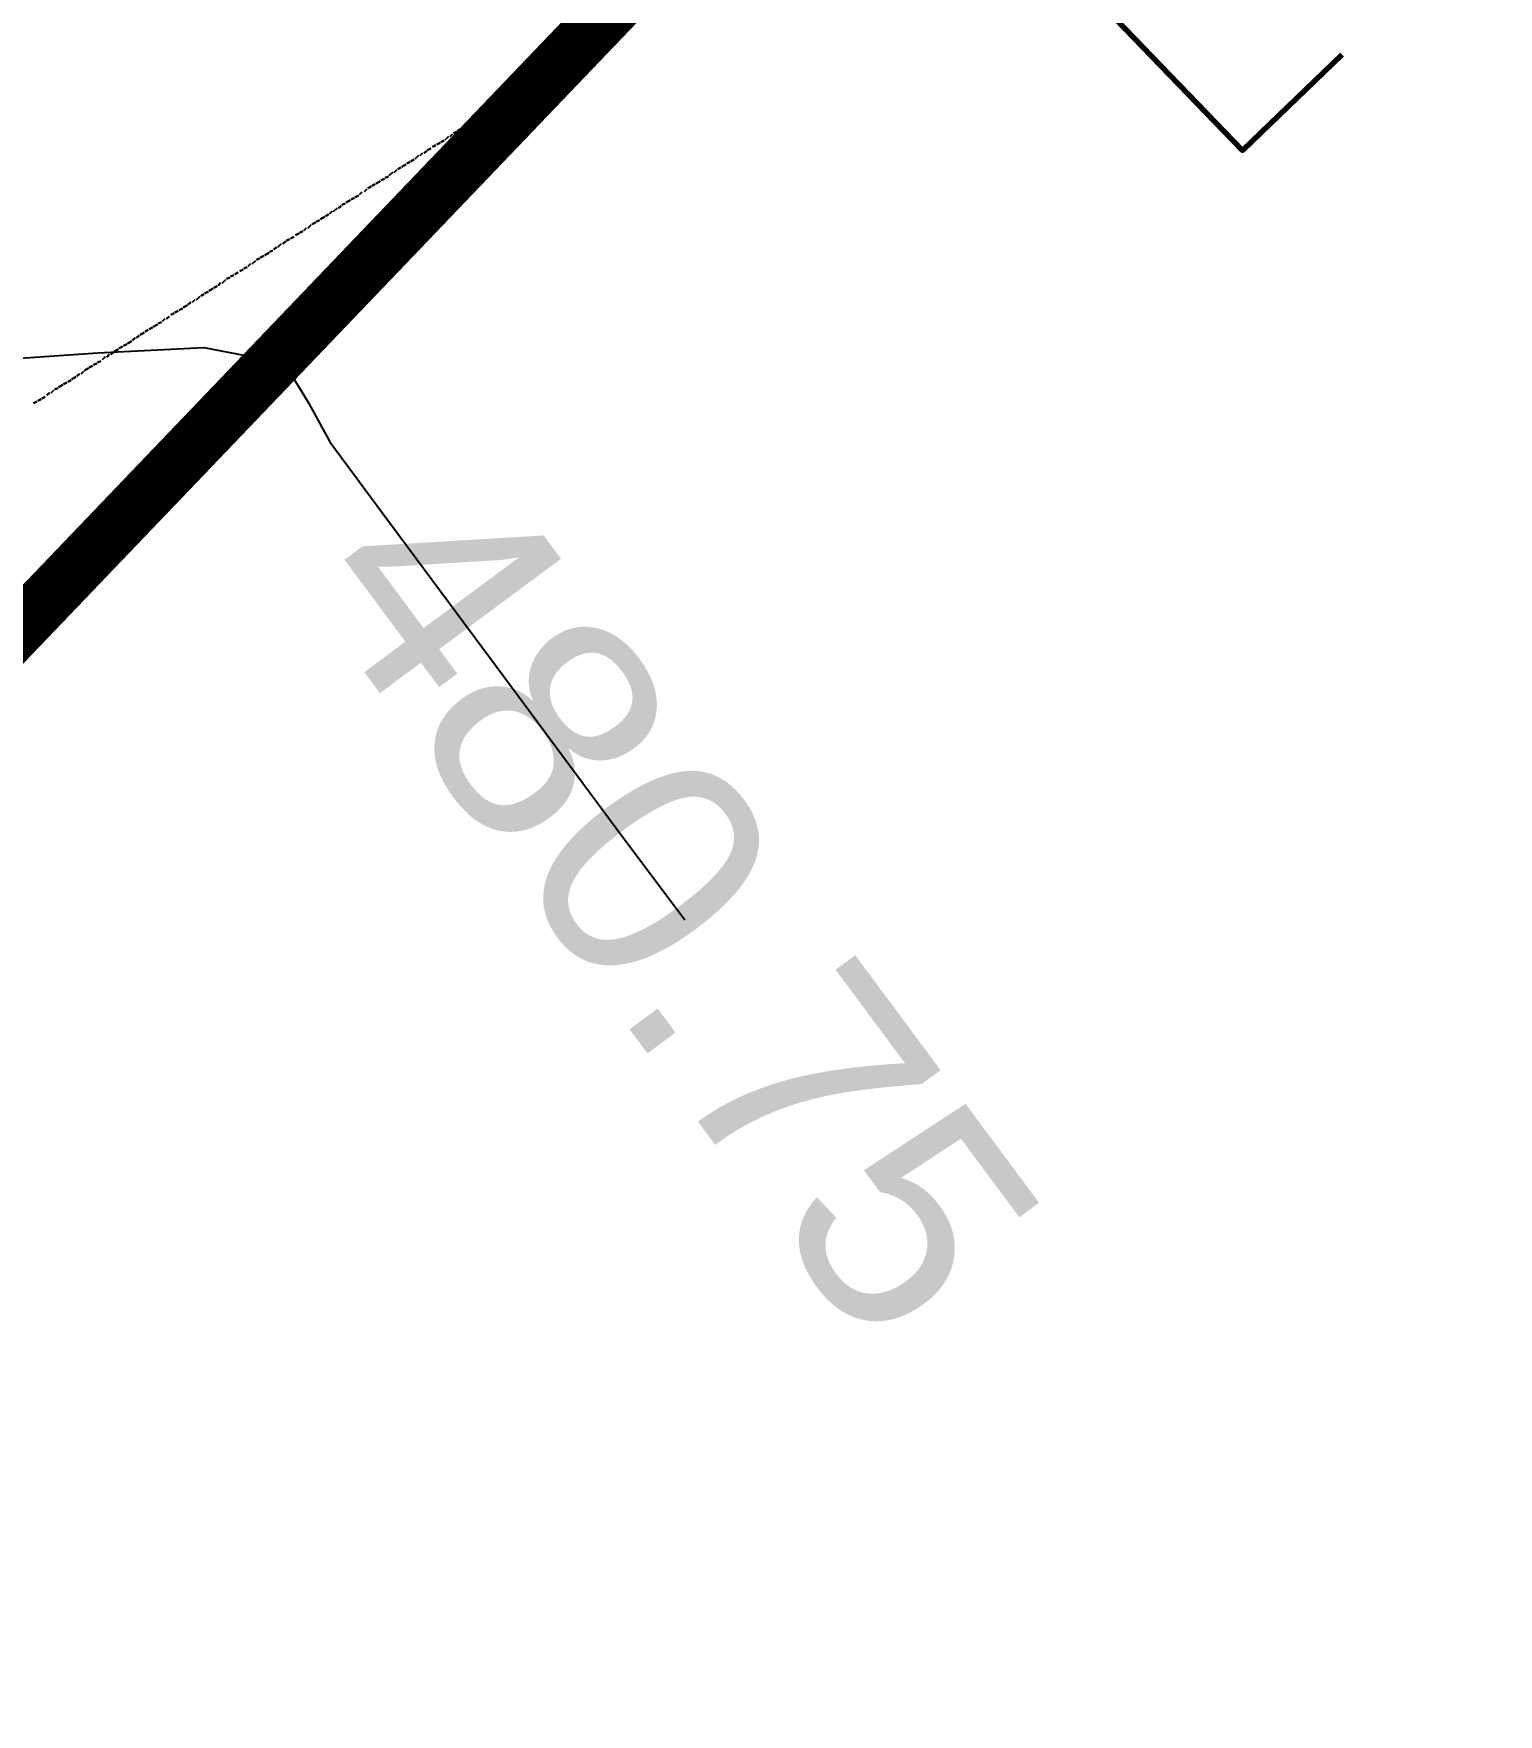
# Model space of a CAD drawing. Header units: metres. Extents: x 2687650.8 to 2687727.1, y 1234407.3 to 1234484.3.
# Drawn here: x 2687684.075 to 2687686.747, y 1234436.726 to 1234439.793 of the extents above; entities that cross this region are included whole.
import ezdxf

# ---------------------------------------------------------------- set-up
doc = ezdxf.new("R2010")
doc.units = ezdxf.units.M
for name, color, linetype, true_color in [('PDF_060-Kataster_Hauptinfo.060', 7, 'Continuous', 0x7f7f7f), ('PDF_062_Bauten.062 Bauteilschraffuren', 7, 'Continuous', 0x7f7f7f), ('PDF_3D_Kurven-Nebenhoehen', 7, 'Continuous', 0xdda500), ('PDF_AV_01225-Bobe-ueb-befestigte', 7, 'Continuous', 0xfdfdfd), ('PDF_AV_01234-Bobe-Gartenanlage', 7, 'Continuous', 0xfdfdfd)]:
    doc.layers.add(name, color=color, linetype=linetype, true_color=true_color)
doc.layers.add('PDF_AV_01611-Parzelle', color=7, linetype='Continuous')
doc.layers.add('PDF_Text', color=7, linetype='Continuous')
doc.styles.add('PDF Arial', font='arial.ttf')

# ---------------------------------------------------------------- blocks, each defined once
blk = doc.blocks.new('A$C1c84ec86')
at = {"layer": 'PDF_060-Kataster_Hauptinfo.060', "lineweight": 18}
blk.add_lwpolyline([(3414.46, 173.36), (3333.6, 2121.15), (3332.75, 2138.08), (3330.63, 2161.37), (3327.67, 2184.65), (3324.07, 2207.72), (3319.63, 2230.79), (3314.34, 2253.44), (3308.41, 2276.09), (3301.63, 2298.53), (3294.23, 2320.75), (3286.18, 2342.77), (3277.29, 2364.36), (3268.4, 2384.47), (3258.88, 2404.36), (3248.72, 2424.05), (3237.92, 2443.31), (3226.7, 2462.15), (3214.64, 2480.78), (3202.15, 2498.98), (3189.24, 2516.76)], dxfattribs=at)
at = {"layer": 'PDF_062_Bauten.062 Bauteilschraffuren', "lineweight": 18}
blk.add_lwpolyline([(3332.75, 2138.08), (3333.6, 2121.57), (3358.36, 1523.6), (3376.14, 1092.22), (3376.35, 1092.22), (3414.46, 173.57), (465.04, 388.84), (483.03, 548.65), (515.84, 1009.24), (643.69, 2809.29), (760.11, 2801.88), (1044.17, 2801.88), (2574.76, 2801.88)], dxfattribs=at)
at = {"layer": 'PDF_3D_Kurven-Nebenhoehen', "lineweight": 25}
blk.add_lwpolyline([(3313.91, 1398.93), (3337.83, 1427.51), (3350.53, 1442.11), (3356.88, 1446.56), (3363.44, 1450.58), (3371.06, 1448.88), (3378.89, 1446.77), (3394.98, 1444.65), (3429.7, 1440.21), (3465.89, 1435.55), (3486.63, 1433.01)], dxfattribs=at)
at = {"layer": 'PDF_AV_01225-Bobe-ueb-befestigte', "lineweight": 25}
for points in [[(3357.94, 1521.91), (3357.73, 1521.28)], [(3358.15, 1522.76), (3357.94, 1522.12)], [(3358.36, 1522.76), (3358.36, 1523.6), (3358.15, 1522.97)], [(3358.36, 1521.91), (3358.36, 1522.55)], [(3358.36, 1520.85), (3358.36, 1521.7)], [(3357.3, 1518.31), (3357.09, 1517.47)], [(3357.3, 1519.16), (3357.3, 1518.52)], [(3357.73, 1521.06), (3357.52, 1520.22)], [(3357.52, 1520.01), (3357.52, 1519.37)], [(3358.36, 1520.01), (3358.36, 1520.64)], [(3358.36, 1519.16), (3358.36, 1519.79)], [(3358.57, 1518.1), (3358.36, 1518.74)], [(3356.67, 1515.56), (3356.46, 1514.71)], [(3356.88, 1516.41), (3356.67, 1515.77)], [(3357.09, 1517.25), (3356.88, 1516.62)], [(3358.57, 1517.25), (3358.57, 1517.89)], [(3358.57, 1516.2), (3358.57, 1517.04)], [(3358.57, 1515.35), (3358.57, 1515.98)], [(3358.57, 1514.5), (3358.57, 1515.14)], [(3356.03, 1512.81), (3356.03, 1511.96)], [(3356.25, 1513.66), (3356.25, 1513.02)], [(3356.46, 1514.5), (3356.46, 1513.87)], [(3358.57, 1513.44), (3358.57, 1514.08)], [(3358.79, 1512.6), (3358.79, 1513.23)], [(3358.79, 1511.54), (3358.79, 1512.39)], [(3355.4, 1509), (3355.19, 1508.36)], [(3355.61, 1510.06), (3355.4, 1509.42)], [(3355.82, 1510.9), (3355.61, 1510.27)], [(3356.03, 1511.75), (3355.82, 1511.11)], [(3358.79, 1510.69), (3358.79, 1511.33)], [(3358.79, 1509.84), (3358.79, 1510.48)], [(3358.79, 1508.79), (3358.79, 1509.63)], [(3354.98, 1506.46), (3354.76, 1505.61)], [(3354.98, 1507.3), (3354.98, 1506.67)], [(3355.19, 1508.15), (3355.19, 1507.52)], [(3359, 1507.94), (3358.79, 1508.57)], [(3359, 1506.88), (3359, 1507.73)], [(3359, 1506.03), (3359, 1506.67)], [(3354.34, 1503.71), (3354.13, 1502.86)], [(3354.55, 1504.55), (3354.34, 1503.92)], [(3354.76, 1505.4), (3354.55, 1504.76)], [(3359, 1505.19), (3359, 1505.82)], [(3359, 1504.13), (3359, 1504.98)], [(3359, 1503.28), (3359, 1503.92)], [(3359.21, 1502.44), (3359.21, 1503.07)], [(3353.71, 1499.9), (3353.49, 1499.26)], [(3353.71, 1500.95), (3353.71, 1500.11)], [(3354.13, 1502.65), (3353.92, 1502.01)], [(3353.92, 1501.8), (3353.92, 1501.17)], [(3359.21, 1501.38), (3359.21, 1502.01)], [(3359.21, 1500.53), (3359.21, 1501.17)], [(3359.21, 1499.47), (3359.21, 1500.32)], [(3353.07, 1497.14), (3352.86, 1496.51)], [(3353.28, 1498.2), (3353.07, 1497.57)], [(3353.49, 1499.05), (3353.28, 1498.41)], [(3359.21, 1498.63), (3359.21, 1499.26)], [(3359.42, 1497.78), (3359.21, 1498.41)], [(3359.42, 1496.72), (3359.42, 1497.36)], [(3352.44, 1494.6), (3352.44, 1493.76)], [(3352.65, 1495.45), (3352.65, 1494.82)], [(3352.86, 1496.3), (3352.86, 1495.66)], [(3359.42, 1495.87), (3359.42, 1496.51)], [(3359.42, 1494.82), (3359.42, 1495.66)], [(3359.42, 1493.97), (3359.42, 1494.6)], [(3359.63, 1493.12), (3359.42, 1493.76)], [(3351.8, 1490.79), (3351.59, 1490.16)], [(3352.01, 1491.85), (3351.8, 1491.01)], [(3352.22, 1492.7), (3352.01, 1492.06)], [(3352.44, 1493.55), (3352.22, 1492.91)], [(3359.63, 1492.06), (3359.63, 1492.91)], [(3359.63, 1491.22), (3359.63, 1491.85)], [(3359.63, 1490.16), (3359.63, 1491.01)], [(3351.38, 1488.04), (3351.17, 1487.41)], [(3351.38, 1489.1), (3351.38, 1488.25)], [(3351.59, 1489.95), (3351.59, 1489.31)], [(3359.63, 1489.31), (3359.63, 1489.95)], [(3359.63, 1488.47), (3359.63, 1489.1)], [(3359.84, 1487.41), (3359.63, 1488.25)], [(3350.53, 1484.44), (3350.32, 1483.81)], [(3350.74, 1485.29), (3350.53, 1484.66)], [(3350.95, 1486.35), (3350.74, 1485.5)], [(3351.17, 1487.2), (3350.95, 1486.56)], [(3359.84, 1486.56), (3359.84, 1487.2)], [(3359.84, 1485.5), (3359.84, 1486.35)], [(3359.84, 1484.66), (3359.84, 1485.29)], [(3359.84, 1483.81), (3359.84, 1484.44)], [(3350.11, 1481.69), (3349.9, 1481.06)], [(3350.11, 1482.54), (3350.11, 1481.9)], [(3350.32, 1483.6), (3350.32, 1482.96)], [(3360.06, 1482.75), (3359.84, 1483.6)], [(3360.06, 1481.9), (3360.06, 1482.54)], [(3360.06, 1481.06), (3360.06, 1481.69)], [(3349.47, 1478.94), (3349.26, 1478.31)], [(3349.68, 1480), (3349.47, 1479.15)], [(3349.9, 1480.85), (3349.68, 1480.21)], [(3360.06, 1480), (3360.06, 1480.63)], [(3360.06, 1479.15), (3360.06, 1479.79)], [(3360.06, 1478.09), (3360.06, 1478.94)], [(3348.84, 1475.34), (3348.63, 1474.71)], [(3348.84, 1476.19), (3348.84, 1475.55)], [(3349.05, 1477.25), (3349.05, 1476.4)], [(3349.26, 1478.09), (3349.26, 1477.46)], [(3360.27, 1477.25), (3360.06, 1477.88)], [(3360.27, 1476.4), (3360.27, 1477.04)], [(3360.27, 1475.34), (3360.27, 1475.98)], [(3348.2, 1472.59), (3347.99, 1471.96)], [(3348.41, 1473.44), (3348.2, 1472.8)], [(3348.63, 1474.5), (3348.41, 1473.65)], [(3360.27, 1474.5), (3360.27, 1475.13)], [(3360.27, 1473.44), (3360.27, 1474.28)], [(3360.48, 1472.59), (3360.27, 1473.23)], [(3360.48, 1471.74), (3360.48, 1472.38)], [(3347.78, 1469.84), (3347.57, 1469.2)], [(3347.78, 1470.69), (3347.78, 1470.05)], [(3347.99, 1471.74), (3347.99, 1470.9)], [(3360.48, 1470.69), (3360.48, 1471.53)], [(3360.48, 1469.84), (3360.48, 1470.47)], [(3360.48, 1468.78), (3360.48, 1469.63)], [(3347.14, 1467.09), (3346.93, 1466.45)], [(3346.93, 1466.24), (3346.93, 1465.61)], [(3347.36, 1467.93), (3347.14, 1467.3)], [(3347.57, 1468.99), (3347.36, 1468.36)], [(3360.48, 1467.93), (3360.48, 1468.57)], [(3360.69, 1467.09), (3360.48, 1467.72)], [(3360.69, 1466.03), (3360.69, 1466.88)], [(3346.51, 1463.49), (3346.3, 1462.85)], [(3346.51, 1464.34), (3346.51, 1463.7)], [(3346.72, 1465.39), (3346.72, 1464.55)], [(3360.69, 1465.18), (3360.69, 1465.82)], [(3360.69, 1464.34), (3360.69, 1464.97)], [(3360.69, 1463.28), (3360.69, 1463.91)], [(3360.9, 1462.43), (3360.69, 1463.07)], [(3345.87, 1460.74), (3345.66, 1460.1)], [(3345.66, 1459.89), (3345.66, 1459.04)], [(3346.09, 1461.58), (3345.87, 1460.95)], [(3346.3, 1462.64), (3346.09, 1461.8)], [(3360.9, 1461.37), (3360.9, 1462.22)], [(3360.9, 1460.53), (3360.9, 1461.16)], [(3360.9, 1459.68), (3360.9, 1460.31)], [(3345.24, 1457.14), (3345.03, 1456.5)], [(3345.45, 1457.99), (3345.24, 1457.35)], [(3345.45, 1458.83), (3345.45, 1458.2)], [(3360.9, 1458.62), (3360.9, 1459.26)], [(3360.9, 1457.77), (3360.9, 1458.41)], [(3361.11, 1456.72), (3360.9, 1457.56)], [(3344.6, 1454.39), (3344.39, 1453.75)], [(3344.82, 1455.23), (3344.6, 1454.6)], [(3345.03, 1456.08), (3344.82, 1455.45)], [(3361.11, 1455.87), (3361.11, 1456.5)], [(3361.11, 1455.02), (3361.11, 1455.66)], [(3361.11, 1453.96), (3361.11, 1454.81)], [(3361.11, 1453.12), (3361.11, 1453.75)], [(3343.97, 1450.79), (3343.76, 1449.94)], [(3344.18, 1451.64), (3343.97, 1451)], [(3344.18, 1452.48), (3344.18, 1451.85)], [(3344.39, 1453.54), (3344.39, 1452.69)], [(3361.33, 1452.06), (3361.11, 1452.91)], [(3361.33, 1451.21), (3361.33, 1451.85)], [(3361.33, 1450.37), (3361.33, 1451)], [(3343.55, 1448.88), (3343.33, 1448.25)], [(3343.33, 1448.04), (3343.33, 1447.19)], [(3343.76, 1449.73), (3343.55, 1449.1)], [(3361.33, 1449.31), (3361.33, 1450.15)], [(3361.33, 1448.46), (3361.33, 1449.1)], [(3361.33, 1447.4), (3361.33, 1448.25)], [(3342.91, 1445.29), (3342.7, 1444.44)], [(3342.91, 1446.13), (3342.91, 1445.5)], [(3343.12, 1446.98), (3343.12, 1446.34)], [(3361.54, 1446.56), (3361.54, 1447.19)], [(3361.54, 1445.71), (3361.54, 1446.34)], [(3361.54, 1444.65), (3361.54, 1445.5)], [(3342.28, 1442.53), (3342.06, 1441.9)], [(3342.06, 1441.48), (3342.06, 1440.84)], [(3342.49, 1443.38), (3342.28, 1442.75)], [(3342.7, 1444.23), (3342.49, 1443.59)], [(3361.54, 1443.8), (3361.54, 1444.44)], [(3361.54, 1442.96), (3361.54, 1443.59)], [(3361.75, 1441.9), (3361.54, 1442.53)], [(3361.75, 1441.05), (3361.75, 1441.69)], [(3341.64, 1438.94), (3341.43, 1438.09)], [(3341.85, 1439.78), (3341.64, 1439.15)], [(3341.85, 1440.63), (3341.85, 1439.99)], [(3361.75, 1439.99), (3361.75, 1440.84)], [(3361.75, 1439.15), (3361.75, 1439.78)], [(3361.75, 1438.3), (3361.75, 1438.94)], [(3341.01, 1436.18), (3340.79, 1435.34)], [(3341.22, 1437.03), (3341.01, 1436.4)], [(3341.43, 1437.88), (3341.22, 1437.24)], [(3361.75, 1437.24), (3361.75, 1438.09)], [(3361.96, 1436.4), (3361.96, 1437.03)], [(3361.96, 1435.34), (3361.96, 1436.18)], [(3340.37, 1432.37), (3340.16, 1431.74)], [(3340.58, 1433.43), (3340.37, 1432.59)], [(3340.58, 1434.28), (3340.58, 1433.64)], [(3340.79, 1435.13), (3340.79, 1434.49)], [(3361.96, 1434.49), (3361.96, 1435.13)], [(3361.96, 1433.64), (3361.96, 1434.28)], [(3361.96, 1432.59), (3361.96, 1433.43)], [(3362.17, 1431.74), (3361.96, 1432.37)], [(3339.95, 1430.68), (3339.74, 1429.83)], [(3339.74, 1429.62), (3339.74, 1428.99)], [(3340.16, 1431.53), (3339.95, 1430.89)], [(3362.17, 1430.68), (3362.17, 1431.53)], [(3362.17, 1429.83), (3362.17, 1430.47)], [(3362.17, 1428.99), (3362.17, 1429.62)], [(3339.31, 1426.87), (3339.1, 1426.24)], [(3339.31, 1427.93), (3339.31, 1427.29)], [(3339.52, 1428.78), (3339.52, 1428.14)], [(3362.17, 1427.93), (3362.17, 1428.78)], [(3362.17, 1427.08), (3362.17, 1427.72)], [(3362.38, 1426.24), (3362.38, 1426.87)], [(3338.68, 1424.33), (3338.47, 1423.48)], [(3338.47, 1423.27), (3338.47, 1422.64)], [(3338.89, 1425.18), (3338.68, 1424.54)], [(3339.1, 1426.02), (3338.89, 1425.39)], [(3362.38, 1425.18), (3362.38, 1425.81)], [(3362.38, 1424.33), (3362.38, 1424.97)], [(3362.38, 1423.27), (3362.38, 1424.12)], [(3362.38, 1422.43), (3362.38, 1423.06)], [(3338.04, 1420.52), (3337.83, 1419.89)], [(3338.25, 1421.58), (3338.04, 1420.73)], [(3338.25, 1422.43), (3338.25, 1421.79)], [(3362.6, 1421.58), (3362.38, 1422.21)], [(3362.6, 1420.52), (3362.6, 1421.16)], [(3362.6, 1419.67), (3362.6, 1420.31)], [(3337.41, 1417.77), (3337.2, 1417.13)], [(3337.62, 1418.83), (3337.41, 1417.98)], [(3337.83, 1419.67), (3337.62, 1419.04)], [(3362.6, 1418.62), (3362.6, 1419.46)], [(3362.6, 1417.77), (3362.6, 1418.4)], [(3362.6, 1416.92), (3362.6, 1417.56)], [(3336.77, 1414.17), (3336.56, 1413.53)], [(3336.98, 1415.02), (3336.77, 1414.38)], [(3336.98, 1416.07), (3336.98, 1415.44)], [(3337.2, 1416.92), (3337.2, 1416.29)], [(3362.81, 1415.86), (3362.81, 1416.71)], [(3362.81, 1415.02), (3362.81, 1415.65)], [(3362.81, 1413.96), (3362.81, 1414.8)], [(3336.56, 1413.32), (3336.35, 1412.69)], [(3362.81, 1413.11), (3362.81, 1413.75)], [(3362.81, 1412.26), (3362.81, 1412.9)], [(3363.02, 1411.21), (3362.81, 1412.05)], [(3363.02, 1410.36), (3363.02, 1410.99)], [(3363.02, 1409.3), (3363.02, 1410.15)], [(3363.02, 1408.45), (3363.02, 1409.09)], [(3363.02, 1407.61), (3363.02, 1408.24)], [(3363.02, 1406.55), (3363.02, 1407.4)], [(3363.23, 1405.7), (3363.23, 1406.34)], [(3363.23, 1404.86), (3363.23, 1405.49)], [(3363.23, 1403.8), (3363.23, 1404.43)], [(3363.23, 1402.95), (3363.23, 1403.59)], [(3363.23, 1401.89), (3363.23, 1402.74)], [(3363.44, 1401.05), (3363.23, 1401.68)], [(3363.44, 1400.2), (3363.44, 1400.83)], [(3363.44, 1399.14), (3363.44, 1399.99)], [(3363.44, 1398.29), (3363.44, 1398.93)], [(3363.44, 1397.24), (3363.44, 1398.08)], [(3363.65, 1396.39), (3363.44, 1397.02)], [(3363.65, 1395.54), (3363.65, 1396.18)], [(3363.65, 1394.48), (3363.65, 1395.33)], [(3363.65, 1393.64), (3363.65, 1394.27)], [(3363.65, 1392.58), (3363.65, 1393.43)], [(3363.65, 1391.73), (3363.65, 1392.37)], [(3363.87, 1390.89), (3363.65, 1391.52)], [(3363.87, 1389.83), (3363.87, 1390.67)], [(3363.87, 1388.98), (3363.87, 1389.62)], [(3363.87, 1388.13), (3363.87, 1388.77)], [(3363.87, 1387.08), (3363.87, 1387.71)], [(3364.08, 1386.23), (3363.87, 1386.86)]]:
    blk.add_lwpolyline(points, dxfattribs=at)
at = {"layer": 'PDF_AV_01234-Bobe-Gartenanlage', "lineweight": 25}
for points in [[(3357.73, 1521.28), (3357.94, 1521.91)], [(3357.94, 1522.12), (3358.15, 1522.76)], [(3358.15, 1522.97), (3358.36, 1523.6)], [(3357.09, 1517.47), (3357.3, 1518.31)], [(3357.3, 1518.52), (3357.3, 1519.16)], [(3357.52, 1520.22), (3357.73, 1521.06)], [(3357.52, 1519.37), (3357.52, 1520.01)], [(3356.46, 1514.71), (3356.67, 1515.56)], [(3356.67, 1515.77), (3356.88, 1516.41)], [(3356.88, 1516.62), (3357.09, 1517.25)], [(3356.03, 1511.96), (3356.03, 1512.81)], [(3356.25, 1513.02), (3356.25, 1513.66)], [(3356.46, 1513.87), (3356.46, 1514.5)], [(3355.19, 1508.36), (3355.4, 1509)], [(3355.4, 1509.42), (3355.61, 1510.06)], [(3355.61, 1510.27), (3355.82, 1510.9)], [(3355.82, 1511.11), (3356.03, 1511.75)], [(3354.76, 1505.61), (3354.98, 1506.46)], [(3354.98, 1506.67), (3354.98, 1507.3)], [(3355.19, 1507.52), (3355.19, 1508.15)], [(3354.13, 1502.86), (3354.34, 1503.71)], [(3354.34, 1503.92), (3354.55, 1504.55)], [(3354.55, 1504.76), (3354.76, 1505.4)], [(3353.49, 1499.26), (3353.71, 1499.9)], [(3353.71, 1500.11), (3353.71, 1500.95)], [(3353.92, 1502.01), (3354.13, 1502.65)], [(3353.92, 1501.17), (3353.92, 1501.8)], [(3352.86, 1496.51), (3353.07, 1497.14)], [(3353.07, 1497.57), (3353.28, 1498.2)], [(3353.28, 1498.41), (3353.49, 1499.05)], [(3352.44, 1493.76), (3352.44, 1494.6)], [(3352.65, 1494.82), (3352.65, 1495.45)], [(3352.86, 1495.66), (3352.86, 1496.3)], [(3351.59, 1490.16), (3351.8, 1490.79)], [(3351.8, 1491.01), (3352.01, 1491.85)], [(3352.01, 1492.06), (3352.22, 1492.7)], [(3352.22, 1492.91), (3352.44, 1493.55)], [(3351.17, 1487.41), (3351.38, 1488.04)], [(3351.38, 1488.25), (3351.38, 1489.1)], [(3351.59, 1489.31), (3351.59, 1489.95)], [(3350.32, 1483.81), (3350.53, 1484.44)], [(3350.53, 1484.66), (3350.74, 1485.29)], [(3350.74, 1485.5), (3350.95, 1486.35)], [(3350.95, 1486.56), (3351.17, 1487.2)], [(3349.9, 1481.06), (3350.11, 1481.69)], [(3350.11, 1481.9), (3350.11, 1482.54)], [(3350.32, 1482.96), (3350.32, 1483.6)], [(3349.26, 1478.31), (3349.47, 1478.94)], [(3349.47, 1479.15), (3349.68, 1480)], [(3349.68, 1480.21), (3349.9, 1480.85)], [(3348.63, 1474.71), (3348.84, 1475.34)], [(3348.84, 1475.55), (3348.84, 1476.19)], [(3349.05, 1476.4), (3349.05, 1477.25)], [(3349.26, 1477.46), (3349.26, 1478.09)], [(3347.99, 1471.96), (3348.2, 1472.59)], [(3348.2, 1472.8), (3348.41, 1473.44)], [(3348.41, 1473.65), (3348.63, 1474.5)], [(3347.57, 1469.2), (3347.78, 1469.84)], [(3347.78, 1470.05), (3347.78, 1470.69)], [(3347.99, 1470.9), (3347.99, 1471.74)], [(3346.93, 1466.45), (3347.14, 1467.09)], [(3346.93, 1465.61), (3346.93, 1466.24)], [(3347.14, 1467.3), (3347.36, 1467.93)], [(3347.36, 1468.36), (3347.57, 1468.99)], [(3346.3, 1462.85), (3346.51, 1463.49)], [(3346.51, 1463.7), (3346.51, 1464.34)], [(3346.72, 1464.55), (3346.72, 1465.39)], [(3345.66, 1460.1), (3345.87, 1460.74)], [(3345.66, 1459.04), (3345.66, 1459.89)], [(3345.87, 1460.95), (3346.09, 1461.58)], [(3346.09, 1461.8), (3346.3, 1462.64)], [(3345.03, 1456.5), (3345.24, 1457.14)], [(3345.24, 1457.35), (3345.45, 1457.99)], [(3345.45, 1458.2), (3345.45, 1458.83)], [(3344.39, 1453.75), (3344.6, 1454.39)], [(3344.6, 1454.6), (3344.82, 1455.23)], [(3344.82, 1455.45), (3345.03, 1456.08)], [(3343.76, 1449.94), (3343.97, 1450.79)], [(3343.97, 1451), (3344.18, 1451.64)], [(3344.18, 1451.85), (3344.18, 1452.48)], [(3344.39, 1452.69), (3344.39, 1453.54)], [(3343.33, 1448.25), (3343.55, 1448.88)], [(3343.33, 1447.19), (3343.33, 1448.04)], [(3343.55, 1449.1), (3343.76, 1449.73)], [(3342.7, 1444.44), (3342.91, 1445.29)], [(3342.91, 1445.5), (3342.91, 1446.13)], [(3343.12, 1446.34), (3343.12, 1446.98)], [(3342.06, 1441.9), (3342.28, 1442.53)], [(3342.06, 1440.84), (3342.06, 1441.48)], [(3342.28, 1442.75), (3342.49, 1443.38)], [(3342.49, 1443.59), (3342.7, 1444.23)], [(3341.43, 1438.09), (3341.64, 1438.94)], [(3341.64, 1439.15), (3341.85, 1439.78)], [(3341.85, 1439.99), (3341.85, 1440.63)], [(3340.79, 1435.34), (3341.01, 1436.18)], [(3341.01, 1436.4), (3341.22, 1437.03)], [(3341.22, 1437.24), (3341.43, 1437.88)], [(3340.16, 1431.74), (3340.37, 1432.37)], [(3340.37, 1432.59), (3340.58, 1433.43)], [(3340.58, 1433.64), (3340.58, 1434.28)], [(3340.79, 1434.49), (3340.79, 1435.13)], [(3339.74, 1429.83), (3339.95, 1430.68)], [(3339.74, 1428.99), (3339.74, 1429.62)], [(3339.95, 1430.89), (3340.16, 1431.53)], [(3339.1, 1426.24), (3339.31, 1426.87)], [(3339.31, 1427.29), (3339.31, 1427.93)], [(3339.52, 1428.14), (3339.52, 1428.78)], [(3338.47, 1423.48), (3338.68, 1424.33)], [(3338.47, 1422.64), (3338.47, 1423.27)], [(3338.68, 1424.54), (3338.89, 1425.18)], [(3338.89, 1425.39), (3339.1, 1426.02)], [(3337.83, 1419.89), (3338.04, 1420.52)], [(3338.04, 1420.73), (3338.25, 1421.58)], [(3338.25, 1421.79), (3338.25, 1422.43)], [(3337.2, 1417.13), (3337.41, 1417.77)], [(3337.41, 1417.98), (3337.62, 1418.83)], [(3337.62, 1419.04), (3337.83, 1419.67)], [(3336.56, 1413.53), (3336.77, 1414.17)], [(3336.77, 1414.38), (3336.98, 1415.02)], [(3336.98, 1415.44), (3336.98, 1416.07)], [(3337.2, 1416.29), (3337.2, 1416.92)], [(3336.35, 1412.69), (3336.56, 1413.32)]]:
    blk.add_lwpolyline(points, dxfattribs=at)
at = {"layer": 'PDF_AV_01611-Parzelle', "lineweight": 0}
blk.add_lwpolyline([(3414.46, 173.46, 10, 10, 0), (3332.64, 2138.72, 10, 10, 0), (3330.32, 2162.95, 10, 10, 0), (3327.25, 2187.19, 10, 10, 0), (3323.33, 2211.32, 10, 10, 0), (3318.57, 2235.24, 10, 10, 0), (3312.96, 2258.95, 10, 10, 0), (3306.61, 2282.55, 10, 10, 0), (3299.41, 2305.94, 10, 10, 0), (3291.37, 2329.01, 10, 10, 0), (3282.58, 2351.87, 10, 10, 0), (3273.17, 2374.2, 10, 10, 0), (3262.79, 2396.43, 10, 10, 0), (3251.79, 2418.23, 10, 10, 0), (3240.04, 2439.61, 10, 10, 0), (3227.55, 2460.56, 10, 10, 0), (3214.32, 2481.2, 10, 10, 0), (3200.46, 2501.31, 10, 10, 0), (3185.96, 2520.89, 10, 10, 0)], format="xyseb", dxfattribs=at)
at = {"layer": 'PDF_Text', "lineweight": 70}
blk.add_lwpolyline([(3455.94, 1628.8), (3455.94, 1603.61), (3405.99, 1603.61)], dxfattribs=at)
at = {"layer": 'PDF_Text', "color": 42, "true_color": 0xdda500, "insert": (3393.68, 1424.12), "char_height": 41.138, "attachment_point": 7, "rotation": 352.7049, "style": 'PDF Arial'}
blk.add_mtext('480.75', dxfattribs=at)

msp = doc.modelspace()

# ---------------------------------------------------------------- block references
at = {"xscale": 0.01, "yscale": 0.01, "zscale": 0.01, "rotation": 313.8734409291175}
msp.add_blockref('A$C1c84ec86', (2687650.7677, 1234453.3784), dxfattribs=at)

doc.saveas('drawing.dxf')
